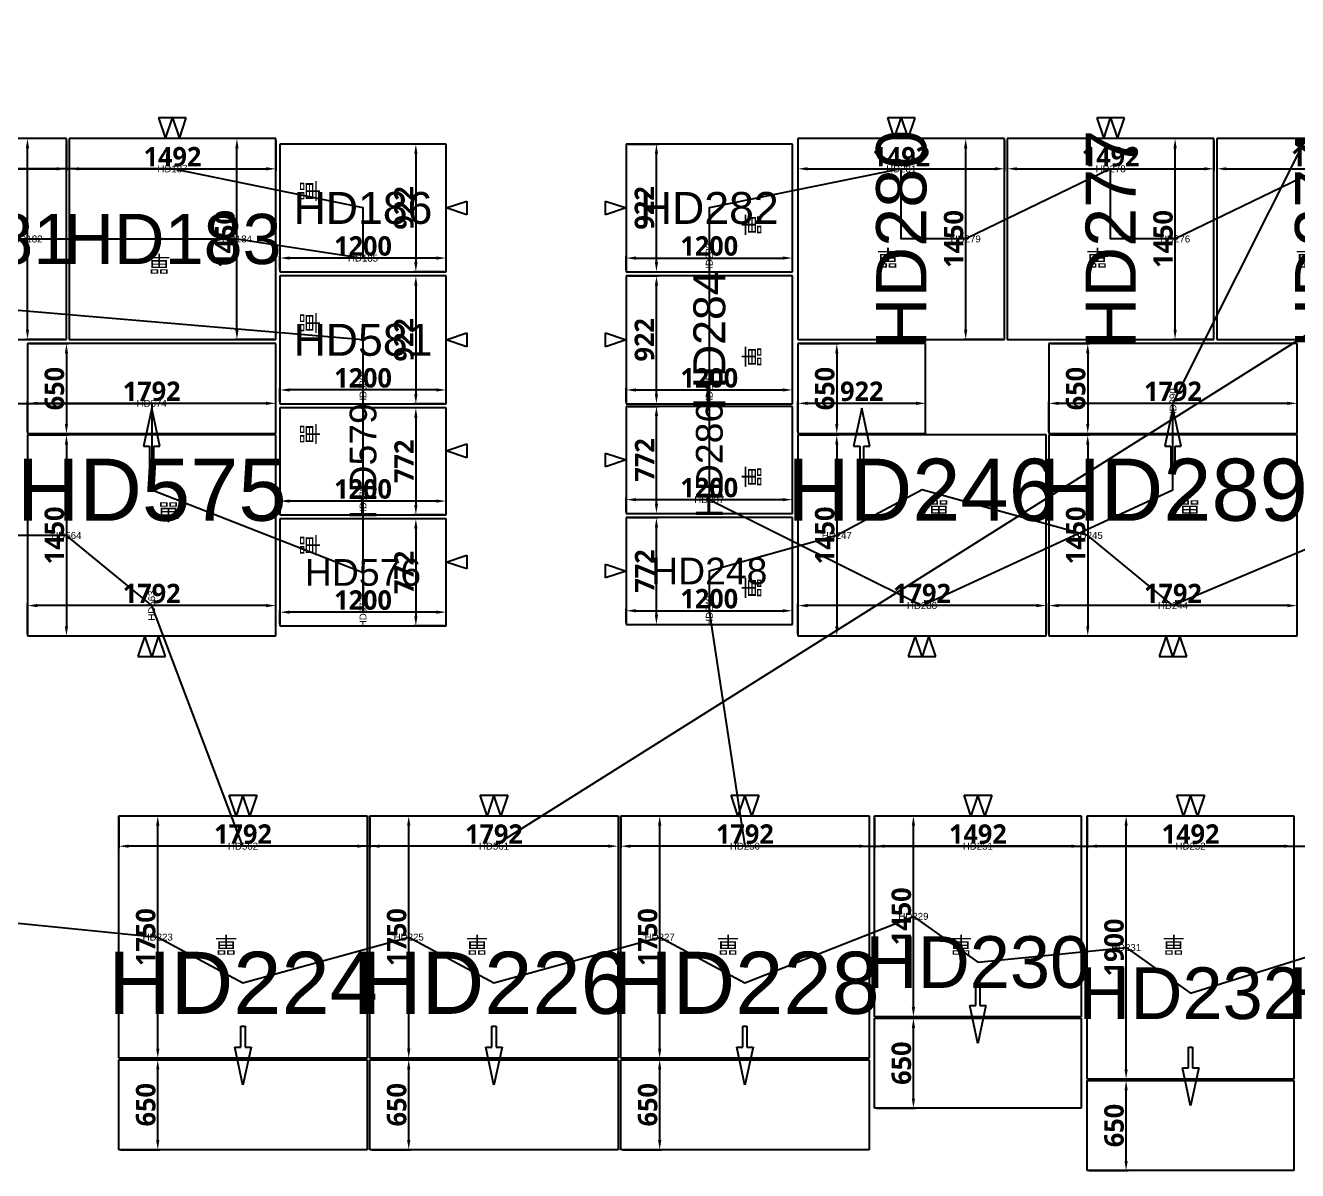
# Model space of a CAD drawing. Header units: millimetres. Extents: x -5972 to 42157, y -1056 to 27932.
# Drawn here: x 4762 to 13947, y -1056 to 7210 of the extents above; entities that cross this region are included whole.
import ezdxf
from ezdxf.enums import TextEntityAlignment as Align

# ---------------------------------------------------------------- set-up
doc = ezdxf.new("R2010")
doc.units = ezdxf.units.MM
for name, color, linetype in [('PREDICTION_ROUTE', 5, 'Continuous'), ('ROUTE_TEXT', 3, 'Continuous'), ('動線', 6, 'Continuous'), ('單層倉', 5, 'Continuous'), ('文字', 7, 'Continuous'), ('標註', 252, 'Continuous')]:
    doc.layers.add(name, color=color, linetype=linetype)
doc.styles.get("Standard").update_dxf_attribs({"font": 'arial.ttf'})
doc.styles.add('新細明體', font='')
doc.styles.add('黑體', font='')
doc.styles.get('新細明體').set_extended_font_data('PMingLiU')
doc.styles.get('黑體').set_extended_font_data('Microsoft JhengHei', bold=True)

msp = doc.modelspace()

# ---------------------------------------------------------------- linework, layer by layer
at = {"layer": 'PREDICTION_ROUTE'}
for points in [[(41557.1, 22300.8), (8144.4, 1285.5), (6332.4, 1285.5), (5673.1, 3022.1), (5057.7, 3528.6), (4639.9, 3528.6)], [(14109.1, 6175.1), (13062.5, 5668.6), (12597.1, 5668.6), (12597.1, 6175.1), (11550.5, 5668.6), (11085.1, 5668.6), (11085.1, 6175.1), (9699.1, 5892.6), (9699.1, 5530.8), (9699.1, 4940.6), (9699.1, 4578.8), (9699.1, 4073.6), (9699.1, 3786.8), (11235.1, 3022.1), (13047.1, 3858.6), (13047.1, 4482.1), (14910.1, 8193.6)], [(4311.1, 5668.6), (4776.5, 5668.6), (5823.1, 5668.6), (6288.5, 5668.6), (7199.1, 5530.8), (7199.1, 5892.6), (5823.1, 6175.1), (4311.1, 6175.1)], [(2429.1, 4482.1), (5673.1, 4482.1), (5673.1, 3858.6), (7199.1, 3261.6), (7199.1, 2974.8), (7199.1, 3776.8), (7199.1, 4063.6), (7199.1, 4578.8), (7199.1, 4940.6), (-4010.9, 5892.6)], [(14243.7, 3528.6), (13047.1, 3022.1), (12431.7, 3528.6), (11235.1, 3858.6), (10619.7, 3528.6), (9699.1, 3271.6), (9699.1, 2984.8), (9956.4, 1285.5), (11638.4, 1285.5), (13174.1, 1285.5), (14696.1, 1285.5)], [(4227.2, 779.1), (5717, 629.1), (6332.4, 299.1), (7529, 629.1), (8144.4, 299.1), (9341, 629.1), (9956.4, 299.1), (11173, 779.1), (11638.4, 449.1), (12708.7, 554.1), (13174.1, 224.1), (14230.7, 554.1)]]:
    msp.add_lwpolyline(points, dxfattribs=at)
at = {"layer": '動線', "lineweight": -3}
for p, q in [((5823.1, 6543.6), (5723.1, 6543.6)), ((5723.1, 6543.6), (5773.1, 6393.6)), ((5773.1, 6393.6), (5823.1, 6543.6)), ((5923.1, 6543.6), (5823.1, 6543.6)), ((5823.1, 6543.6), (5873.1, 6393.6)), ((5873.1, 6393.6), (5923.1, 6543.6)), ((11085.1, 6543.6), (10985.1, 6543.6)), ((10985.1, 6543.6), (11035.1, 6393.6)), ((11035.1, 6393.6), (11085.1, 6543.6)), ((11185.1, 6543.6), (11085.1, 6543.6)), ((11085.1, 6543.6), (11135.1, 6393.6)), ((11135.1, 6393.6), (11185.1, 6543.6)), ((12597.1, 6543.6), (12497.1, 6543.6)), ((12497.1, 6543.6), (12547.1, 6393.6)), ((12547.1, 6393.6), (12597.1, 6543.6)), ((12697.1, 6543.6), (12597.1, 6543.6)), ((12597.1, 6543.6), (12647.1, 6393.6)), ((12647.1, 6393.6), (12697.1, 6543.6)), ((7799.1, 5892.6), (7949.1, 5942.6)), ((7799.1, 5892.6), (7949.1, 5942.6)), ((7949.1, 5842.6), (7799.1, 5892.6)), ((7949.1, 5842.6), (7799.1, 5892.6)), ((7949.1, 5942.6), (7949.1, 5842.6)), ((7949.1, 5942.6), (7949.1, 5842.6)), ((8949.1, 5842.6), (8949.1, 5942.6)), ((8949.1, 5942.6), (9099.1, 5892.6)), ((8949.1, 5842.6), (8949.1, 5942.6)), ((8949.1, 5942.6), (9099.1, 5892.6)), ((9099.1, 5892.6), (8949.1, 5842.6)), ((9099.1, 5892.6), (8949.1, 5842.6)), ((7799.1, 4940.6), (7949.1, 4990.6)), ((7799.1, 4940.6), (7949.1, 4990.6)), ((7949.1, 4990.6), (7949.1, 4890.6)), ((7949.1, 4990.6), (7949.1, 4890.6)), ((8949.1, 4890.6), (8949.1, 4990.6)), ((8949.1, 4990.6), (9099.1, 4940.6)), ((8949.1, 4890.6), (8949.1, 4990.6)), ((8949.1, 4990.6), (9099.1, 4940.6)), ((7949.1, 4890.6), (7799.1, 4940.6)), ((7949.1, 4890.6), (7799.1, 4940.6)), ((9099.1, 4940.6), (8949.1, 4890.6)), ((9099.1, 4940.6), (8949.1, 4890.6)), ((5673.1, 4447.6), (5614.5, 4172.6)), ((5731.7, 4172.6), (5673.1, 4447.6)), ((10800.1, 4447.6), (10741.5, 4172.6)), ((10858.7, 4172.6), (10800.1, 4447.6)), ((13047.1, 4447.6), (12988.5, 4172.6)), ((13105.7, 4172.6), (13047.1, 4447.6)), ((5614.5, 4172.6), (5658.1, 4172.6)), ((5658.1, 4172.6), (5658.1, 4022.6)), ((5688.1, 4022.6), (5688.1, 4172.6)), ((5688.1, 4172.6), (5731.7, 4172.6)), ((7799.1, 4138.6), (7949.1, 4188.6)), ((7799.1, 4138.6), (7949.1, 4188.6)), ((7949.1, 4088.6), (7799.1, 4138.6)), ((7949.1, 4088.6), (7799.1, 4138.6)), ((7949.1, 4188.6), (7949.1, 4088.6)), ((7949.1, 4188.6), (7949.1, 4088.6)), ((10741.5, 4172.6), (10785.1, 4172.6)), ((10785.1, 4172.6), (10785.1, 4022.6)), ((10815.1, 4022.6), (10815.1, 4172.6)), ((10815.1, 4172.6), (10858.7, 4172.6)), ((12988.5, 4172.6), (13032.1, 4172.6)), ((13032.1, 4172.6), (13032.1, 4022.6)), ((13062.1, 4022.6), (13062.1, 4172.6)), ((13062.1, 4172.6), (13105.7, 4172.6)), ((8949.1, 4023.6), (8949.1, 4123.6)), ((8949.1, 4123.6), (9099.1, 4073.6)), ((8949.1, 4023.6), (8949.1, 4123.6)), ((8949.1, 4123.6), (9099.1, 4073.6)), ((9099.1, 4073.6), (8949.1, 4023.6)), ((9099.1, 4073.6), (8949.1, 4023.6)), ((5658.1, 4022.6), (5688.1, 4022.6)), ((10785.1, 4022.6), (10815.1, 4022.6)), ((13032.1, 4022.6), (13062.1, 4022.6)), ((7799.1, 3336.6), (7949.1, 3386.6)), ((7799.1, 3336.6), (7949.1, 3386.6)), ((7949.1, 3286.6), (7799.1, 3336.6)), ((7949.1, 3286.6), (7799.1, 3336.6)), ((7949.1, 3386.6), (7949.1, 3286.6)), ((7949.1, 3386.6), (7949.1, 3286.6)), ((8949.1, 3221.6), (8949.1, 3321.6)), ((8949.1, 3321.6), (9099.1, 3271.6)), ((8949.1, 3221.6), (8949.1, 3321.6)), ((8949.1, 3321.6), (9099.1, 3271.6)), ((9099.1, 3271.6), (8949.1, 3221.6)), ((9099.1, 3271.6), (8949.1, 3221.6)), ((5623.1, 2803.6), (5573.1, 2653.6)), ((5673.1, 2653.6), (5623.1, 2803.6)), ((5723.1, 2803.6), (5673.1, 2653.6)), ((5773.1, 2653.6), (5723.1, 2803.6)), ((11185.1, 2803.6), (11135.1, 2653.6)), ((11235.1, 2653.6), (11185.1, 2803.6)), ((11285.1, 2803.6), (11235.1, 2653.6)), ((11335.1, 2653.6), (11285.1, 2803.6)), ((12997.1, 2803.6), (12947.1, 2653.6)), ((13047.1, 2653.6), (12997.1, 2803.6)), ((13097.1, 2803.6), (13047.1, 2653.6)), ((13147.1, 2653.6), (13097.1, 2803.6)), ((5573.1, 2653.6), (5673.1, 2653.6)), ((5673.1, 2653.6), (5773.1, 2653.6)), ((11135.1, 2653.6), (11235.1, 2653.6)), ((11235.1, 2653.6), (11335.1, 2653.6)), ((12947.1, 2653.6), (13047.1, 2653.6)), ((13047.1, 2653.6), (13147.1, 2653.6)), ((6282.4, 1504.1), (6232.4, 1654.1)), ((6232.4, 1654.1), (6332.4, 1654.1)), ((6332.4, 1654.1), (6282.4, 1504.1)), ((6382.4, 1504.1), (6332.4, 1654.1)), ((6332.4, 1654.1), (6432.4, 1654.1)), ((6432.4, 1654.1), (6382.4, 1504.1)), ((8094.4, 1504.1), (8044.4, 1654.1)), ((8044.4, 1654.1), (8144.4, 1654.1)), ((8144.4, 1654.1), (8094.4, 1504.1)), ((8194.4, 1504.1), (8144.4, 1654.1)), ((8144.4, 1654.1), (8244.4, 1654.1)), ((8244.4, 1654.1), (8194.4, 1504.1)), ((9906.4, 1504.1), (9856.4, 1654.1)), ((9856.4, 1654.1), (9956.4, 1654.1)), ((9956.4, 1654.1), (9906.4, 1504.1)), ((10006.4, 1504.1), (9956.4, 1654.1)), ((9956.4, 1654.1), (10056.4, 1654.1)), ((10056.4, 1654.1), (10006.4, 1504.1)), ((11588.4, 1504.1), (11538.4, 1654.1)), ((11538.4, 1654.1), (11638.4, 1654.1)), ((11638.4, 1654.1), (11588.4, 1504.1)), ((11688.4, 1504.1), (11638.4, 1654.1)), ((11638.4, 1654.1), (11738.4, 1654.1)), ((11738.4, 1654.1), (11688.4, 1504.1)), ((13124.1, 1504.1), (13074.1, 1654.1)), ((13074.1, 1654.1), (13174.1, 1654.1)), ((13174.1, 1654.1), (13124.1, 1504.1)), ((13224.1, 1504.1), (13174.1, 1654.1)), ((13174.1, 1654.1), (13274.1, 1654.1)), ((13274.1, 1654.1), (13224.1, 1504.1)), ((11623.4, 135.1), (11623.4, 285.1)), ((11623.4, 285.1), (11653.4, 285.1)), ((11653.4, 285.1), (11653.4, 135.1)), ((11638.4, -139.9), (11579.8, 135.1)), ((11579.8, 135.1), (11623.4, 135.1)), ((11697, 135.1), (11638.4, -139.9)), ((11653.4, 135.1), (11697, 135.1)), ((6317.4, -164.9), (6317.4, -14.9)), ((6317.4, -14.9), (6347.4, -14.9)), ((6347.4, -14.9), (6347.4, -164.9)), ((8129.4, -164.9), (8129.4, -14.9)), ((8129.4, -14.9), (8159.4, -14.9)), ((8159.4, -14.9), (8159.4, -164.9)), ((9941.4, -164.9), (9941.4, -14.9)), ((9941.4, -14.9), (9971.4, -14.9)), ((9971.4, -14.9), (9971.4, -164.9)), ((6332.4, -439.9), (6273.8, -164.9)), ((6273.8, -164.9), (6317.4, -164.9)), ((6391, -164.9), (6332.4, -439.9)), ((6347.4, -164.9), (6391, -164.9)), ((8144.4, -439.9), (8085.8, -164.9)), ((8085.8, -164.9), (8129.4, -164.9)), ((8203, -164.9), (8144.4, -439.9)), ((8159.4, -164.9), (8203, -164.9)), ((9956.4, -439.9), (9897.8, -164.9)), ((9897.8, -164.9), (9941.4, -164.9)), ((10015, -164.9), (9956.4, -439.9)), ((9971.4, -164.9), (10015, -164.9)), ((13159.1, -314.9), (13159.1, -164.9)), ((13159.1, -164.9), (13189.1, -164.9)), ((13189.1, -164.9), (13189.1, -314.9)), ((13174.1, -589.9), (13115.5, -314.9)), ((13115.5, -314.9), (13159.1, -314.9)), ((13232.7, -314.9), (13174.1, -589.9)), ((13189.1, -314.9), (13232.7, -314.9))]:
    msp.add_line(p, q, dxfattribs=at)
at = {"layer": '單層倉'}
for p, q in [((5057.1, 6393.6), (3565.1, 6393.6)), ((5057.1, 4943.6), (5057.1, 6393.6)), ((6569.1, 6393.6), (5077.1, 6393.6)), ((5077.1, 6393.6), (5077.1, 4943.6)), ((6569.1, 4943.6), (6569.1, 6393.6)), ((7799.1, 6353.6), (6599.1, 6353.6)), ((6599.1, 6353.6), (6599.1, 5431.6)), ((7799.1, 5431.6), (7799.1, 6353.6)), ((9099.1, 6353.6), (9099.1, 5431.6)), ((10299.1, 6353.6), (9099.1, 6353.6)), ((10299.1, 5431.6), (10299.1, 6353.6)), ((11831.1, 6393.6), (10339.1, 6393.6)), ((10339.1, 6393.6), (10339.1, 4943.6)), ((11831.1, 4943.6), (11831.1, 6393.6)), ((13343.1, 6393.6), (11851.1, 6393.6)), ((11851.1, 6393.6), (11851.1, 4943.6)), ((13343.1, 4943.6), (13343.1, 6393.6)), ((14855.1, 6393.6), (13363.1, 6393.6)), ((13363.1, 6393.6), (13363.1, 4943.6)), ((6599.1, 5431.6), (7799.1, 5431.6)), ((9099.1, 5431.6), (10299.1, 5431.6)), ((7799.1, 5401.6), (6599.1, 5401.6)), ((6599.1, 5401.6), (6599.1, 4479.6)), ((7799.1, 4479.6), (7799.1, 5401.6)), ((9099.1, 5401.6), (9099.1, 4479.6)), ((10299.1, 5401.6), (9099.1, 5401.6)), ((10299.1, 4479.6), (10299.1, 5401.6)), ((3565.1, 4943.6), (5057.1, 4943.6)), ((6569.1, 4913.6), (4777.1, 4913.6)), ((4777.1, 4913.6), (4777.1, 4263.6)), ((5077.1, 4943.6), (6569.1, 4943.6)), ((6569.1, 4263.6), (6569.1, 4913.6)), ((10339.1, 4943.6), (11831.1, 4943.6)), ((11261.1, 4913.6), (10339.1, 4913.6)), ((10339.1, 4913.6), (10339.1, 4263.6)), ((11261.1, 4263.6), (11261.1, 4913.6)), ((11851.1, 4943.6), (13343.1, 4943.6)), ((13943.1, 4913.6), (12151.1, 4913.6)), ((12151.1, 4913.6), (12151.1, 4263.6)), ((13363.1, 4943.6), (14855.1, 4943.6)), ((13943.1, 4263.6), (13943.1, 4913.6)), ((6599.1, 4479.6), (7799.1, 4479.6)), ((7799.1, 4449.6), (6599.1, 4449.6)), ((6599.1, 4449.6), (6599.1, 3677.6)), ((7799.1, 3677.6), (7799.1, 4449.6)), ((9099.1, 4479.6), (10299.1, 4479.6)), ((9099.1, 4459.6), (9099.1, 3687.6)), ((10299.1, 4459.6), (9099.1, 4459.6)), ((10299.1, 3687.6), (10299.1, 4459.6)), ((4777.1, 4263.6), (6569.1, 4263.6)), ((6569.1, 4253.6), (4777.1, 4253.6)), ((4777.1, 4253.6), (4777.1, 2803.6)), ((6569.1, 2803.6), (6569.1, 4253.6)), ((10339.1, 4263.6), (11261.1, 4263.6)), ((12131.1, 4253.6), (10339.1, 4253.6)), ((10339.1, 4253.6), (10339.1, 2803.6)), ((12131.1, 2803.6), (12131.1, 4253.6)), ((12151.1, 4263.6), (13943.1, 4263.6)), ((13943.1, 4253.6), (12151.1, 4253.6)), ((12151.1, 4253.6), (12151.1, 2803.6)), ((13943.1, 2803.6), (13943.1, 4253.6)), ((6599.1, 3677.6), (7799.1, 3677.6)), ((9099.1, 3687.6), (10299.1, 3687.6)), ((7799.1, 3647.6), (6599.1, 3647.6)), ((6599.1, 3647.6), (6599.1, 2875.6)), ((7799.1, 2875.6), (7799.1, 3647.6)), ((9099.1, 3657.6), (9099.1, 2885.6)), ((10299.1, 3657.6), (9099.1, 3657.6)), ((10299.1, 2885.6), (10299.1, 3657.6)), ((6599.1, 2875.6), (7799.1, 2875.6)), ((9099.1, 2885.6), (10299.1, 2885.6)), ((4777.1, 2803.6), (6569.1, 2803.6)), ((10339.1, 2803.6), (12131.1, 2803.6)), ((12151.1, 2803.6), (13943.1, 2803.6)), ((5436.4, 1504.1), (7228.4, 1504.1)), ((5436.4, -245.9), (5436.4, 1504.1)), ((7228.4, 1504.1), (7228.4, -245.9)), ((7248.4, 1504.1), (9040.4, 1504.1)), ((7248.4, -245.9), (7248.4, 1504.1)), ((9040.4, 1504.1), (9040.4, -245.9)), ((9060.4, 1504.1), (10852.4, 1504.1)), ((9060.4, -245.9), (9060.4, 1504.1)), ((10852.4, 1504.1), (10852.4, -245.9)), ((10892.4, 1504.1), (12384.4, 1504.1)), ((10892.4, 54.1), (10892.4, 1504.1)), ((12384.4, 1504.1), (12384.4, 54.1)), ((12428.1, 1504.1), (13920.1, 1504.1)), ((12428.1, -395.9), (12428.1, 1504.1)), ((13920.1, 1504.1), (13920.1, -395.9)), ((12384.4, 54.1), (10892.4, 54.1)), ((10892.4, 44.1), (12384.4, 44.1)), ((10892.4, -605.9), (10892.4, 44.1)), ((12384.4, 44.1), (12384.4, -605.9)), ((7228.4, -245.9), (5436.4, -245.9)), ((5436.4, -255.9), (7228.4, -255.9)), ((5436.4, -905.9), (5436.4, -255.9)), ((7228.4, -255.9), (7228.4, -905.9)), ((9040.4, -245.9), (7248.4, -245.9)), ((7248.4, -255.9), (9040.4, -255.9)), ((7248.4, -905.9), (7248.4, -255.9)), ((9040.4, -255.9), (9040.4, -905.9)), ((10852.4, -245.9), (9060.4, -245.9)), ((9060.4, -255.9), (10852.4, -255.9)), ((9060.4, -905.9), (9060.4, -255.9)), ((10852.4, -255.9), (10852.4, -905.9)), ((13920.1, -395.9), (12428.1, -395.9)), ((12428.1, -405.9), (13920.1, -405.9)), ((12428.1, -1055.9), (12428.1, -405.9)), ((13920.1, -405.9), (13920.1, -1055.9)), ((12384.4, -605.9), (10892.4, -605.9)), ((7228.4, -905.9), (5436.4, -905.9)), ((9040.4, -905.9), (7248.4, -905.9)), ((10852.4, -905.9), (9060.4, -905.9)), ((13920.1, -1055.9), (12428.1, -1055.9))]:
    msp.add_line(p, q, dxfattribs=at)
at = {"layer": '標註', "color": 251}
for p, q in [((5043.1, 6393.6), (4762.5, 6393.6)), ((5057.1, 6379.6), (5057.1, 6161.1)), ((5077.1, 6379.6), (5077.1, 6161.1)), ((6555.1, 6393.6), (6274.5, 6393.6)), ((6569.1, 6379.6), (6569.1, 6161.1)), ((7785.1, 6353.6), (7566.6, 6353.6)), ((7785.1, 6353.6), (7566.6, 6353.6)), ((9113.1, 6353.6), (9331.6, 6353.6)), ((9113.1, 6353.6), (9331.6, 6353.6)), ((10339.1, 6379.6), (10339.1, 6161.1)), ((11817.1, 6393.6), (11536.5, 6393.6)), ((11831.1, 6379.6), (11831.1, 6161.1)), ((11851.1, 6379.6), (11851.1, 6161.1)), ((13329.1, 6393.6), (13048.5, 6393.6)), ((13343.1, 6379.6), (13343.1, 6161.1)), ((13363.1, 6379.6), (13363.1, 6161.1)), ((4776.5, 5013.6), (4776.5, 6323.6)), ((6288.5, 5013.6), (6288.5, 6323.6)), ((7580.6, 6283.6), (7580.6, 5501.6)), ((7580.6, 6283.6), (7580.6, 5501.6)), ((9317.6, 5501.6), (9317.6, 6283.6)), ((9317.6, 5501.6), (9317.6, 6283.6)), ((11550.5, 5013.6), (11550.5, 6323.6)), ((13062.5, 5013.6), (13062.5, 6323.6)), ((3635.1, 6175.1), (4987.1, 6175.1)), ((5147.1, 6175.1), (6499.1, 6175.1)), ((10409.1, 6175.1), (11761.1, 6175.1)), ((11921.1, 6175.1), (13273.1, 6175.1)), ((13433.1, 6175.1), (14785.1, 6175.1)), ((6599.1, 5445.6), (6599.1, 5544.8)), ((6599.1, 5445.6), (6599.1, 5544.8)), ((7729.1, 5530.8), (6669.1, 5530.8)), ((7729.1, 5530.8), (6669.1, 5530.8)), ((7799.1, 5445.6), (7799.1, 5544.8)), ((7799.1, 5445.6), (7799.1, 5544.8)), ((9099.1, 5445.6), (9099.1, 5544.8)), ((9169.1, 5530.8), (10229.1, 5530.8)), ((10299.1, 5445.6), (10299.1, 5544.8)), ((7785.1, 5431.6), (7566.6, 5431.6)), ((7785.1, 5431.6), (7566.6, 5431.6)), ((9113.1, 5431.6), (9331.6, 5431.6)), ((9113.1, 5431.6), (9331.6, 5431.6)), ((7785.1, 5401.6), (7566.6, 5401.6)), ((7785.1, 5401.6), (7566.6, 5401.6)), ((7580.6, 5331.6), (7580.6, 4549.6)), ((7580.6, 5331.6), (7580.6, 4549.6)), ((9113.1, 5401.6), (9331.6, 5401.6)), ((9113.1, 5401.6), (9331.6, 5401.6)), ((9317.6, 4549.6), (9317.6, 5331.6)), ((9317.6, 4549.6), (9317.6, 5331.6)), ((5043.1, 4943.6), (4762.5, 4943.6)), ((4791.1, 4913.6), (5071.7, 4913.6)), ((6555.1, 4943.6), (6274.5, 4943.6)), ((10353.1, 4913.6), (10633.7, 4913.6)), ((11817.1, 4943.6), (11536.5, 4943.6)), ((12165.1, 4913.6), (12445.7, 4913.6)), ((13329.1, 4943.6), (13048.5, 4943.6)), ((5057.7, 4843.6), (5057.7, 4333.6)), ((10619.7, 4843.6), (10619.7, 4333.6)), ((12431.7, 4843.6), (12431.7, 4333.6)), ((6599.1, 4493.6), (6599.1, 4592.8)), ((6599.1, 4493.6), (6599.1, 4592.8)), ((7799.1, 4493.6), (7799.1, 4592.8)), ((7799.1, 4493.6), (7799.1, 4592.8)), ((9099.1, 4493.6), (9099.1, 4592.8)), ((10299.1, 4493.6), (10299.1, 4592.8)), ((7729.1, 4578.8), (6669.1, 4578.8)), ((7729.1, 4578.8), (6669.1, 4578.8)), ((9169.1, 4578.8), (10229.1, 4578.8)), ((4777.1, 4277.6), (4777.1, 4496.1)), ((6499.1, 4482.1), (4847.1, 4482.1)), ((6569.1, 4277.6), (6569.1, 4496.1)), ((7785.1, 4479.6), (7566.6, 4479.6)), ((7785.1, 4479.6), (7566.6, 4479.6)), ((7785.1, 4449.6), (7566.6, 4449.6)), ((7785.1, 4449.6), (7566.6, 4449.6)), ((9113.1, 4479.6), (9331.6, 4479.6)), ((9113.1, 4479.6), (9331.6, 4479.6)), ((9113.1, 4459.6), (9331.6, 4459.6)), ((9113.1, 4459.6), (9331.6, 4459.6)), ((10339.1, 4277.6), (10339.1, 4496.1)), ((11191.1, 4482.1), (10409.1, 4482.1)), ((11261.1, 4277.6), (11261.1, 4496.1)), ((12151.1, 4277.6), (12151.1, 4496.1)), ((13873.1, 4482.1), (12221.1, 4482.1)), ((13943.1, 4277.6), (13943.1, 4496.1)), ((7580.6, 4379.6), (7580.6, 3747.6)), ((7580.6, 4379.6), (7580.6, 3747.6)), ((9317.6, 3757.6), (9317.6, 4389.6)), ((9317.6, 3757.6), (9317.6, 4389.6)), ((4791.1, 4263.6), (5071.7, 4263.6)), ((4791.1, 4253.6), (5071.7, 4253.6)), ((10353.1, 4263.6), (10633.7, 4263.6)), ((10353.1, 4253.6), (10633.7, 4253.6)), ((12165.1, 4263.6), (12445.7, 4263.6)), ((12165.1, 4253.6), (12445.7, 4253.6)), ((5057.7, 4183.6), (5057.7, 2873.6)), ((10619.7, 4183.6), (10619.7, 2873.6)), ((12431.7, 4183.6), (12431.7, 2873.6)), ((6599.1, 3691.6), (6599.1, 3790.8)), ((6599.1, 3691.6), (6599.1, 3790.8)), ((7729.1, 3776.8), (6669.1, 3776.8)), ((7729.1, 3776.8), (6669.1, 3776.8)), ((7799.1, 3691.6), (7799.1, 3790.8)), ((7799.1, 3691.6), (7799.1, 3790.8)), ((9099.1, 3701.6), (9099.1, 3800.8)), ((9169.1, 3786.8), (10229.1, 3786.8)), ((10299.1, 3701.6), (10299.1, 3800.8)), ((7785.1, 3677.6), (7566.6, 3677.6)), ((7785.1, 3677.6), (7566.6, 3677.6)), ((9113.1, 3687.6), (9331.6, 3687.6)), ((9113.1, 3687.6), (9331.6, 3687.6)), ((7785.1, 3647.6), (7566.6, 3647.6)), ((7785.1, 3647.6), (7566.6, 3647.6)), ((9113.1, 3657.6), (9331.6, 3657.6)), ((9113.1, 3657.6), (9331.6, 3657.6)), ((9317.6, 2955.6), (9317.6, 3587.6)), ((9317.6, 2955.6), (9317.6, 3587.6)), ((7580.6, 3577.6), (7580.6, 2945.6)), ((7580.6, 3577.6), (7580.6, 2945.6)), ((4777.1, 2817.6), (4777.1, 3036.1)), ((6569.1, 2817.6), (6569.1, 3036.1)), ((10339.1, 2817.6), (10339.1, 3036.1)), ((12131.1, 2817.6), (12131.1, 3036.1)), ((12151.1, 2817.6), (12151.1, 3036.1)), ((13943.1, 2817.6), (13943.1, 3036.1)), ((6499.1, 3022.1), (4847.1, 3022.1)), ((6599.1, 2889.6), (6599.1, 2988.8)), ((6599.1, 2889.6), (6599.1, 2988.8)), ((7729.1, 2974.8), (6669.1, 2974.8)), ((7729.1, 2974.8), (6669.1, 2974.8)), ((7799.1, 2889.6), (7799.1, 2988.8)), ((7799.1, 2889.6), (7799.1, 2988.8)), ((9099.1, 2899.6), (9099.1, 2998.8)), ((9169.1, 2984.8), (10229.1, 2984.8)), ((10299.1, 2899.6), (10299.1, 2998.8)), ((12061.1, 3022.1), (10409.1, 3022.1)), ((13873.1, 3022.1), (12221.1, 3022.1)), ((7785.1, 2875.6), (7566.6, 2875.6)), ((7785.1, 2875.6), (7566.6, 2875.6)), ((9113.1, 2885.6), (9331.6, 2885.6)), ((9113.1, 2885.6), (9331.6, 2885.6)), ((4791.1, 2803.6), (5071.7, 2803.6)), ((10353.1, 2803.6), (10633.7, 2803.6)), ((12165.1, 2803.6), (12445.7, 2803.6)), ((5436.4, 1490.1), (5436.4, 1271.5)), ((5450.4, 1504.1), (5731, 1504.1)), ((7228.4, 1490.1), (7228.4, 1271.5)), ((7248.4, 1490.1), (7248.4, 1271.5)), ((7262.4, 1504.1), (7543, 1504.1)), ((9040.4, 1490.1), (9040.4, 1271.5)), ((9060.4, 1490.1), (9060.4, 1271.5)), ((9074.4, 1504.1), (9355, 1504.1)), ((10852.4, 1490.1), (10852.4, 1271.5)), ((10892.4, 1490.1), (10892.4, 1271.5)), ((10906.4, 1504.1), (11187, 1504.1)), ((12384.4, 1490.1), (12384.4, 1271.5)), ((12428.1, 1490.1), (12428.1, 1271.5)), ((12442.1, 1504.1), (12722.7, 1504.1)), ((13920.1, 1490.1), (13920.1, 1271.5)), ((5717, -175.9), (5717, 1434.1)), ((7529, -175.9), (7529, 1434.1)), ((9341, -175.9), (9341, 1434.1)), ((11173, 124.1), (11173, 1434.1)), ((12708.7, -325.9), (12708.7, 1434.1)), ((7158.4, 1285.5), (5506.4, 1285.5)), ((8970.4, 1285.5), (7318.4, 1285.5)), ((10782.4, 1285.5), (9130.4, 1285.5)), ((12314.4, 1285.5), (10962.4, 1285.5)), ((13850.1, 1285.5), (12498.1, 1285.5)), ((10906.4, 54.1), (11187, 54.1)), ((10906.4, 44.1), (11187, 44.1)), ((11173, -535.9), (11173, -25.9)), ((5450.4, -245.9), (5731, -245.9)), ((5450.4, -255.9), (5731, -255.9)), ((7262.4, -245.9), (7543, -245.9)), ((7262.4, -255.9), (7543, -255.9)), ((9074.4, -245.9), (9355, -245.9)), ((9074.4, -255.9), (9355, -255.9)), ((5717, -835.9), (5717, -325.9)), ((7529, -835.9), (7529, -325.9)), ((9341, -835.9), (9341, -325.9)), ((12442.1, -395.9), (12722.7, -395.9)), ((12442.1, -405.9), (12722.7, -405.9)), ((12708.7, -985.9), (12708.7, -475.9)), ((10906.4, -605.9), (11187, -605.9)), ((5450.4, -905.9), (5731, -905.9)), ((7262.4, -905.9), (7543, -905.9)), ((9074.4, -905.9), (9355, -905.9)), ((12442.1, -1055.9), (12722.7, -1055.9))]:
    msp.add_line(p, q, dxfattribs=at)
for points in [[(4764.8, 6323.6), (4788.2, 6323.6), (4776.5, 6393.6)], [(6276.8, 6323.6), (6300.2, 6323.6), (6288.5, 6393.6)], [(7568.9, 6283.6), (7592.3, 6283.6), (7580.6, 6353.6)], [(7568.9, 6283.6), (7592.3, 6283.6), (7580.6, 6353.6)], [(9306, 6283.6), (9329.3, 6283.6), (9317.6, 6353.6)], [(9306, 6283.6), (9329.3, 6283.6), (9317.6, 6353.6)], [(11538.8, 6323.6), (11562.2, 6323.6), (11550.5, 6393.6)], [(13050.8, 6323.6), (13074.2, 6323.6), (13062.5, 6393.6)], [(4987.1, 6186.7), (4987.1, 6163.4), (5057.1, 6175.1)], [(5147.1, 6186.7), (5147.1, 6163.4), (5077.1, 6175.1)], [(6499.1, 6186.7), (6499.1, 6163.4), (6569.1, 6175.1)], [(10409.1, 6186.7), (10409.1, 6163.4), (10339.1, 6175.1)], [(11761.1, 6186.7), (11761.1, 6163.4), (11831.1, 6175.1)], [(11921.1, 6186.7), (11921.1, 6163.4), (11851.1, 6175.1)], [(13273.1, 6186.7), (13273.1, 6163.4), (13343.1, 6175.1)], [(13433.1, 6186.7), (13433.1, 6163.4), (13363.1, 6175.1)], [(6669.1, 5542.4), (6669.1, 5519.1), (6599.1, 5530.8)], [(6669.1, 5542.4), (6669.1, 5519.1), (6599.1, 5530.8)], [(7729.1, 5542.4), (7729.1, 5519.1), (7799.1, 5530.8)], [(7729.1, 5542.4), (7729.1, 5519.1), (7799.1, 5530.8)], [(9169.1, 5542.4), (9169.1, 5519.1), (9099.1, 5530.8)], [(10229.1, 5542.4), (10229.1, 5519.1), (10299.1, 5530.8)], [(7568.9, 5501.6), (7592.3, 5501.6), (7580.6, 5431.6)], [(7568.9, 5501.6), (7592.3, 5501.6), (7580.6, 5431.6)], [(9306, 5501.6), (9329.3, 5501.6), (9317.6, 5431.6)], [(9306, 5501.6), (9329.3, 5501.6), (9317.6, 5431.6)], [(7568.9, 5331.6), (7592.3, 5331.6), (7580.6, 5401.6)], [(7568.9, 5331.6), (7592.3, 5331.6), (7580.6, 5401.6)], [(9306, 5331.6), (9329.3, 5331.6), (9317.6, 5401.6)], [(9306, 5331.6), (9329.3, 5331.6), (9317.6, 5401.6)], [(4764.8, 5013.6), (4788.2, 5013.6), (4776.5, 4943.6)], [(6276.8, 5013.6), (6300.2, 5013.6), (6288.5, 4943.6)], [(11538.8, 5013.6), (11562.2, 5013.6), (11550.5, 4943.6)], [(13050.8, 5013.6), (13074.2, 5013.6), (13062.5, 4943.6)], [(5046.1, 4843.6), (5069.4, 4843.6), (5057.7, 4913.6)], [(10608.1, 4843.6), (10631.4, 4843.6), (10619.7, 4913.6)], [(12420.1, 4843.6), (12443.4, 4843.6), (12431.7, 4913.6)], [(6669.1, 4590.4), (6669.1, 4567.1), (6599.1, 4578.8)], [(6669.1, 4590.4), (6669.1, 4567.1), (6599.1, 4578.8)], [(7568.9, 4549.6), (7592.3, 4549.6), (7580.6, 4479.6)], [(7568.9, 4549.6), (7592.3, 4549.6), (7580.6, 4479.6)], [(7729.1, 4590.4), (7729.1, 4567.1), (7799.1, 4578.8)], [(7729.1, 4590.4), (7729.1, 4567.1), (7799.1, 4578.8)], [(9169.1, 4590.4), (9169.1, 4567.1), (9099.1, 4578.8)], [(9306, 4549.6), (9329.3, 4549.6), (9317.6, 4479.6)], [(9306, 4549.6), (9329.3, 4549.6), (9317.6, 4479.6)], [(10229.1, 4590.4), (10229.1, 4567.1), (10299.1, 4578.8)], [(4847.1, 4493.8), (4847.1, 4470.4), (4777.1, 4482.1)], [(6499.1, 4493.8), (6499.1, 4470.4), (6569.1, 4482.1)], [(7568.9, 4379.6), (7592.3, 4379.6), (7580.6, 4449.6)], [(7568.9, 4379.6), (7592.3, 4379.6), (7580.6, 4449.6)], [(9306, 4389.6), (9329.3, 4389.6), (9317.6, 4459.6)], [(9306, 4389.6), (9329.3, 4389.6), (9317.6, 4459.6)], [(10409.1, 4493.8), (10409.1, 4470.4), (10339.1, 4482.1)], [(11191.1, 4493.8), (11191.1, 4470.4), (11261.1, 4482.1)], [(12221.1, 4493.8), (12221.1, 4470.4), (12151.1, 4482.1)], [(13873.1, 4493.8), (13873.1, 4470.4), (13943.1, 4482.1)], [(5046.1, 4333.6), (5069.4, 4333.6), (5057.7, 4263.6)], [(10608.1, 4333.6), (10631.4, 4333.6), (10619.7, 4263.6)], [(12420.1, 4333.6), (12443.4, 4333.6), (12431.7, 4263.6)], [(5046.1, 4183.6), (5069.4, 4183.6), (5057.7, 4253.6)], [(10608.1, 4183.6), (10631.4, 4183.6), (10619.7, 4253.6)], [(12420.1, 4183.6), (12443.4, 4183.6), (12431.7, 4253.6)], [(6669.1, 3788.4), (6669.1, 3765.1), (6599.1, 3776.8)], [(6669.1, 3788.4), (6669.1, 3765.1), (6599.1, 3776.8)], [(7729.1, 3788.4), (7729.1, 3765.1), (7799.1, 3776.8)], [(7729.1, 3788.4), (7729.1, 3765.1), (7799.1, 3776.8)], [(9169.1, 3798.4), (9169.1, 3775.1), (9099.1, 3786.8)], [(10229.1, 3798.4), (10229.1, 3775.1), (10299.1, 3786.8)], [(7568.9, 3747.6), (7592.3, 3747.6), (7580.6, 3677.6)], [(7568.9, 3747.6), (7592.3, 3747.6), (7580.6, 3677.6)], [(9306, 3757.6), (9329.3, 3757.6), (9317.6, 3687.6)], [(9306, 3757.6), (9329.3, 3757.6), (9317.6, 3687.6)], [(7568.9, 3577.6), (7592.3, 3577.6), (7580.6, 3647.6)], [(7568.9, 3577.6), (7592.3, 3577.6), (7580.6, 3647.6)], [(9306, 3587.6), (9329.3, 3587.6), (9317.6, 3657.6)], [(9306, 3587.6), (9329.3, 3587.6), (9317.6, 3657.6)], [(4847.1, 3033.8), (4847.1, 3010.4), (4777.1, 3022.1)], [(6499.1, 3033.8), (6499.1, 3010.4), (6569.1, 3022.1)], [(10409.1, 3033.8), (10409.1, 3010.4), (10339.1, 3022.1)], [(12061.1, 3033.8), (12061.1, 3010.4), (12131.1, 3022.1)], [(12221.1, 3033.8), (12221.1, 3010.4), (12151.1, 3022.1)], [(13873.1, 3033.8), (13873.1, 3010.4), (13943.1, 3022.1)], [(6669.1, 2986.4), (6669.1, 2963.1), (6599.1, 2974.8)], [(6669.1, 2986.4), (6669.1, 2963.1), (6599.1, 2974.8)], [(7568.9, 2945.6), (7592.3, 2945.6), (7580.6, 2875.6)], [(7568.9, 2945.6), (7592.3, 2945.6), (7580.6, 2875.6)], [(7729.1, 2986.4), (7729.1, 2963.1), (7799.1, 2974.8)], [(7729.1, 2986.4), (7729.1, 2963.1), (7799.1, 2974.8)], [(9169.1, 2996.4), (9169.1, 2973.1), (9099.1, 2984.8)], [(9306, 2955.6), (9329.3, 2955.6), (9317.6, 2885.6)], [(9306, 2955.6), (9329.3, 2955.6), (9317.6, 2885.6)], [(10229.1, 2996.4), (10229.1, 2973.1), (10299.1, 2984.8)], [(5046.1, 2873.6), (5069.4, 2873.6), (5057.7, 2803.6)], [(10608.1, 2873.6), (10631.4, 2873.6), (10619.7, 2803.6)], [(12420.1, 2873.6), (12443.4, 2873.6), (12431.7, 2803.6)], [(5705.4, 1434.1), (5728.7, 1434.1), (5717, 1504.1)], [(7517.4, 1434.1), (7540.7, 1434.1), (7529, 1504.1)], [(9329.4, 1434.1), (9352.7, 1434.1), (9341, 1504.1)], [(11161.4, 1434.1), (11184.7, 1434.1), (11173, 1504.1)], [(12697.1, 1434.1), (12720.4, 1434.1), (12708.7, 1504.1)], [(5506.4, 1297.2), (5506.4, 1273.9), (5436.4, 1285.5)], [(7158.4, 1297.2), (7158.4, 1273.9), (7228.4, 1285.5)], [(7318.4, 1297.2), (7318.4, 1273.9), (7248.4, 1285.5)], [(8970.4, 1297.2), (8970.4, 1273.9), (9040.4, 1285.5)], [(9130.4, 1297.2), (9130.4, 1273.9), (9060.4, 1285.5)], [(10782.4, 1297.2), (10782.4, 1273.9), (10852.4, 1285.5)], [(10962.4, 1297.2), (10962.4, 1273.9), (10892.4, 1285.5)], [(12314.4, 1297.2), (12314.4, 1273.9), (12384.4, 1285.5)], [(12498.1, 1297.2), (12498.1, 1273.9), (12428.1, 1285.5)], [(13850.1, 1297.2), (13850.1, 1273.9), (13920.1, 1285.5)], [(11161.4, 124.1), (11184.7, 124.1), (11173, 54.1)], [(11161.4, -25.9), (11184.7, -25.9), (11173, 44.1)], [(5705.4, -175.9), (5728.7, -175.9), (5717, -245.9)], [(7517.4, -175.9), (7540.7, -175.9), (7529, -245.9)], [(9329.4, -175.9), (9352.7, -175.9), (9341, -245.9)], [(5705.4, -325.9), (5728.7, -325.9), (5717, -255.9)], [(7517.4, -325.9), (7540.7, -325.9), (7529, -255.9)], [(9329.4, -325.9), (9352.7, -325.9), (9341, -255.9)], [(12697.1, -325.9), (12720.4, -325.9), (12708.7, -395.9)], [(12697.1, -475.9), (12720.4, -475.9), (12708.7, -405.9)], [(11161.4, -535.9), (11184.7, -535.9), (11173, -605.9)], [(5705.4, -835.9), (5728.7, -835.9), (5717, -905.9)], [(7517.4, -835.9), (7540.7, -835.9), (7529, -905.9)], [(9329.4, -835.9), (9352.7, -835.9), (9341, -905.9)], [(12697.1, -985.9), (12720.4, -985.9), (12708.7, -1055.9)]]:
    msp.add_solid(points, dxfattribs=at)

# ---------------------------------------------------------------- texts
at = {"layer": 'ROUTE_TEXT'}
for s, height, p in [('HD280', 362.5, (11085.1, 5668.6)), ('HD277', 362.5, (12597.1, 5668.6)), ('HD274', 362.5, (14109.1, 5668.6)), ('HD283', 50, (9699.1, 5530.8)), ('HD284', 230.5, (9699.1, 4940.6)), ('HD580', 50, (7199.1, 4578.8)), ('HD285', 50, (9699.1, 4578.8)), ('HD290', 50, (13047.1, 4482.1)), ('HD579', 193, (7199.1, 4063.6)), ('HD286', 193, (9699.1, 4073.6)), ('HD578', 50, (7199.1, 3776.8)), ('HD563', 50, (5673.1, 3022.1)), ('HD577', 50, (7199.1, 2974.8)), ('HD249', 50, (9699.1, 2984.8))]:
    msp.add_text(s, height=height, rotation=90, dxfattribs=at).set_placement(p, align=Align.MIDDLE_CENTER)
for s, height, p in [('HD187', 50, (5823.1, 6175.1)), ('HD281', 50, (11085.1, 6175.1)), ('HD278', 50, (12597.1, 6175.1)), ('HD186', 230.5, (7199.1, 5892.6)), ('HD282', 230.5, (9699.1, 5892.6)), ('HD181', 362.5, (4311.1, 5668.6)), ('HD183', 362.5, (5823.1, 5668.6)), ('HD182', 50, (4776.5, 5668.6)), ('HD184', 50, (6288.5, 5668.6)), ('HD279', 50, (11550.5, 5668.6)), ('HD276', 50, (13062.5, 5668.6)), ('HD185', 50, (7199.1, 5530.8)), ('HD581', 230.5, (7199.1, 4940.6)), ('HD574', 50, (5673.1, 4482.1)), ('HD575', 448, (5673.1, 3858.6)), ('HD246', 448, (11235.1, 3858.6)), ('HD289', 448, (13047.1, 3858.6)), ('HD287', 50, (9699.1, 3786.8)), ('HD564', 50, (5057.7, 3528.6)), ('HD247', 50, (10619.7, 3528.6)), ('HD245', 50, (12431.7, 3528.6)), ('HD576', 193, (7199.1, 3261.6)), ('HD248', 193, (9699.1, 3271.6)), ('HD288', 50, (11235.1, 3022.1)), ('HD244', 50, (13047.1, 3022.1)), ('HD562', 50, (6332.4, 1285.5)), ('HD561', 50, (8144.4, 1285.5)), ('HD250', 50, (9956.4, 1285.5)), ('HD251', 50, (11638.4, 1285.5)), ('HD252', 50, (13174.1, 1285.5)), ('HD229', 50, (11173, 779.1)), ('HD223', 50, (5717, 629.1)), ('HD225', 50, (7529, 629.1)), ('HD227', 50, (9341, 629.1)), ('HD230', 373, (11638.4, 449.1)), ('HD231', 50, (12708.7, 554.1)), ('HD224', 448, (6332.4, 299.1)), ('HD226', 448, (8144.4, 299.1)), ('HD228', 448, (9956.4, 299.1)), ('HD232', 373, (13174.1, 224.1)), ('HD234', 373, (14696.1, 224.1))]:
    msp.add_text(s, height=height, dxfattribs=at).set_placement(p, align=Align.MIDDLE_CENTER)
at = {"layer": '文字', "color": 3, "style": '新細明體'}
for rotation, p in [(90, (6874.9, 5932.2)), (270, (9945, 5853)), (180, (11071.1, 5592.8)), (180, (12583.1, 5592.8)), (180, (14095.1, 5592.8)), (180, (5809.1, 5549)), (90, (6874.9, 4980.2)), (270, (9945, 4901)), (90, (6874.9, 4178.2)), (270, (9945, 4034)), (360, (5712.7, 3637)), (360, (11274.7, 3652)), (360, (13086.7, 3652)), (90, (6874.9, 3376.2)), (270, (9945, 3232)), (180, (6292.8, 633.1)), (180, (8104.8, 633.1)), (180, (9916.8, 633.1)), (180, (11598.8, 633.1)), (180, (13134.5, 633.1))]:
    msp.add_text('單', height=120, rotation=rotation, dxfattribs=at).set_placement(p)
at = {"layer": '標註', "color": 2, "char_height": 140, "attachment_point": 5, "style": '黑體'}
for s, insert in [('1492', (5823.1, 6261.7)), ('1492', (11085.1, 6261.7)), ('1492', (12597.1, 6261.7)), ('1492', (14109.1, 6261.7)), ('1792', (5673.1, 3108.7)), ('1792', (11235.1, 3108.7)), ('1792', (13047.1, 3108.7)), ('1792', (6332.4, 1372.1)), ('1792', (8144.4, 1372.1)), ('1792', (9956.4, 1372.1)), ('1492', (11638.4, 1372.1)), ('1492', (13174.1, 1372.1))]:
    msp.add_mtext(s, dxfattribs=dict(at, insert=insert))
at = {"layer": '標註', "color": 2, "char_height": 140, "attachment_point": 5, "rotation": 90, "style": '黑體'}
for s, insert in [('922', (7494.3, 5892.6)), ('922', (7494.3, 5892.6)), ('922', (9231.3, 5892.6)), ('922', (9231.3, 5892.6)), ('922', (7494.3, 4940.6)), ('922', (7494.3, 4940.6)), ('922', (9231.3, 4940.6)), ('922', (9231.3, 4940.6)), ('772', (7495.4, 4063.6)), ('772', (7495.4, 4063.6)), ('772', (9232.4, 4073.6)), ('772', (9232.4, 4073.6)), ('772', (7495.4, 3261.6)), ('772', (7495.4, 3261.6)), ('772', (9232.4, 3271.6)), ('772', (9232.4, 3271.6))]:
    msp.add_mtext(s, dxfattribs=dict(at, insert=insert))
at = {"layer": '標註', "color": 251, "char_height": 140, "attachment_point": 5, "rotation": 90, "style": '黑體'}
for s, insert in [('1450', (6201.9, 5668.6)), ('1450', (11463.9, 5668.6)), ('1450', (12975.9, 5668.6)), ('650', (4971.4, 4588.6)), ('650', (10533.4, 4588.6)), ('650', (12345.4, 4588.6)), ('1450', (4971.2, 3528.6)), ('1450', (10533.2, 3528.6)), ('1450', (12345.2, 3528.6)), ('1450', (11086.5, 779.1)), ('1750', (5630.5, 629.1)), ('1750', (7442.5, 629.1)), ('1750', (9254.5, 629.1)), ('1900', (12622.2, 554.1)), ('650', (11086.7, -280.9)), ('650', (5630.7, -580.9)), ('650', (7442.7, -580.9)), ('650', (9254.7, -580.9)), ('650', (12622.4, -730.9))]:
    msp.add_mtext(s, dxfattribs=dict(at, insert=insert))
at = {"layer": '標註', "color": 251, "char_height": 140, "attachment_point": 5, "style": '黑體'}
for s, insert in [('1200', (7199.1, 5617.3)), ('1200', (7199.1, 5617.3)), ('1200', (9699.1, 5617.3)), ('1200', (7199.1, 4665.3)), ('1200', (7199.1, 4665.3)), ('1200', (9699.1, 4665.3)), ('1792', (5673.1, 4568.7)), ('922', (10800.1, 4568.4)), ('1792', (13047.1, 4568.7)), ('1200', (7199.1, 3863.3)), ('1200', (7199.1, 3863.3)), ('1200', (9699.1, 3873.3)), ('1200', (7199.1, 3061.3)), ('1200', (7199.1, 3061.3)), ('1200', (9699.1, 3071.3))]:
    msp.add_mtext(s, dxfattribs=dict(at, insert=insert))

doc.saveas('drawing.dxf')
